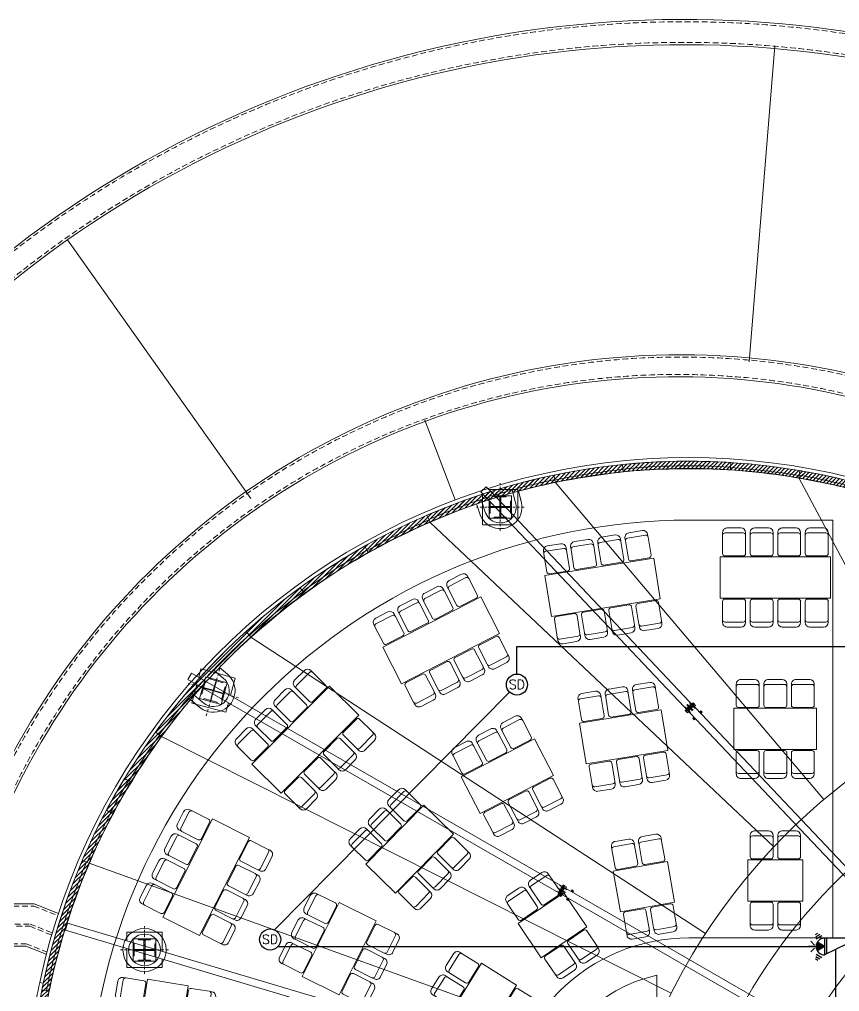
# Model space of a CAD drawing. Header units: inches. Extents: x 561507 to 585362, y 122100 to 138759.
# Drawn here: x 573914 to 575701, y 131059 to 133177 of the extents above; entities that cross this region are included whole.
import ezdxf
from ezdxf.enums import TextEntityAlignment as Align

# ---------------------------------------------------------------- set-up
doc = ezdxf.new("R2010")
doc.units = ezdxf.units.IN
doc.header["$MEASUREMENT"] = 0
for name, pattern in [('DASHDOT2', [0.5, 0.25, -0.125, 0, -0.125]), ('HIDDEN', [0.375, 0.25, -0.125]), ('XKITLINE00', [0])]:
    doc.linetypes.add(name, pattern=pattern)
doc.layers.add('BLOCK', color=250, linetype='Continuous', lineweight=5)
doc.layers.add('BLOCK-FUR', color=252, linetype='Continuous', lineweight=0)
doc.layers.add('FIRE', color=3, linetype='Continuous')
doc.layers.add('FIRE WIRE', color=4, linetype='Continuous')
doc.styles.add('ROMANS', font='romans.shx')
pattern_1 = [(45, (0, 0), (-13.25825214724776, 13.25825214724777), []), (45, (8.838834750000386, 0), (-13.25825214724776, 13.25825214724777), [])]

# ---------------------------------------------------------------- blocks, each defined once
blk = doc.blocks.new('2-03')
at = {"layer": 'BLOCK-FUR'}
for p, q in [((-0.2450000000000045, -0.4700000000000202), (-0.2450000000000045, -0.4100000000000179)), ((0.2049999999999557, -0.4200000000000088), (-0.1950000000000216, -0.4200000000000088)), ((-0.1450000000000102, -0.3100000000000236), (0.1550000000000011, -0.3100000000000378)), ((0.2549999999999954, -0.4700000000000202), (0.2549999999999954, -0.4100000000000322)), ((-0.245000000000033, -0.4700000000000061), (-0.245000000000033, -0.8700000000000117)), ((0.254999999999967, -0.8700000000000117), (0.254999999999967, -0.4700000000000061)), ((-0.1950000000000216, -0.9200000000000088), (0.2049999999999557, -0.9200000000000088))]:
    blk.add_line(p, q, dxfattribs=at)
for centre, radius, start, end in [((-0.1450000000000102, -0.4100000000000179), 0.1, 89.99999999999761, 180), ((-0.1950000000000287, -0.4700000000000131), 0.0500000000000043, 89.99999999999186, 179.9999999999918), ((0.1550000000000011, -0.4100000000000322), 0.1, 0, 90), ((0.2049999999999628, -0.4700000000000131), 0.0500000000000043, 8.1422e-12, 90.00000000000813), ((-0.1950000000000287, -0.8700000000000045), 0.0500000000000043, 180.0000000000081, 270.0000000000081), ((0.2049999999999628, -0.8700000000000045), 0.0500000000000043, 269.9999999999919, 359.9999999999919)]:
    blk.add_arc(centre, radius, start, end, dxfattribs=at)
blk = doc.blocks.new('miz 8')
at = {"layer": 'BLOCK-FUR'}
for p, q in [((90, 0), (0, 0)), ((0, 0), (0, -240.0000000001309)), ((90, -240.0000000001309), (90, 0)), ((0, -240.0000000001309), (90, -240.0000000001309))]:
    blk.add_line(p, q, dxfattribs=at)
at = {"layer": 'BLOCK-FUR', "xscale": 100, "yscale": 100, "zscale": 100, "rotation": 90}
for p in [(-94, -30.25459977974242), (-94, -90.2545997797424), (-94, -150.2545997797424), (-94, -210.2545997798006)]:
    blk.add_blockref('2-03', p, dxfattribs=at)
at = {"layer": 'BLOCK-FUR', "extrusion": (0, 0, -1), "xscale": 100, "yscale": 100, "zscale": -100, "rotation": 90}
for p in [(-184.0000000001164, -30.25459977974242), (-184.0000000001164, -90.2545997797424), (-184.0000000001164, -150.2545997797424), (-184.0000000001164, -210.2545997798006)]:
    blk.add_blockref('2-03', p, dxfattribs=at)
blk = doc.blocks.new('6')
at = {"layer": 'BLOCK-FUR'}
for p, q in [((350819.7364949817, 39130.9074479111), (350819.7364949817, 39040.90744791117)), ((350999.736494982, 39130.9074479111), (350819.7364949817, 39130.9074479111)), ((350999.736494982, 39040.90744791116), (350999.736494982, 39130.9074479111)), ((350819.7364949817, 39040.90744791117), (350999.736494982, 39040.90744791116))]:
    blk.add_line(p, q, dxfattribs=at)
at = {"layer": 'BLOCK-FUR', "xscale": 100, "yscale": 100, "zscale": 100}
for p in [(350849.4818952021, 39224.9074479111), (350909.4818952021, 39224.9074479111), (350969.4818952021, 39224.9074479111)]:
    blk.add_blockref('2-03', p, dxfattribs=at)
at = {"layer": 'BLOCK-FUR', "extrusion": (0, 0, -1), "xscale": 100, "yscale": 100, "zscale": -100, "rotation": 180}
for p in [(-350849.4818952021, 38946.90744791103), (-350909.4818952021, 38946.90744791103), (-350969.4818952021, 38946.90744791103)]:
    blk.add_blockref('2-03', p, dxfattribs=at)
blk = doc.blocks.new('4nafareh')
at = {"layer": 'BLOCK-FUR'}
for p, q in [((0, 44.9999999999709), (0, -44.99999999996362)), ((120.0000000000582, 44.9999999999709), (0, 44.9999999999709)), ((120.0000000000582, -44.9999999999709), (120.0000000000582, 44.9999999999709)), ((0, -44.99999999996362), (120.0000000000582, -44.9999999999709))]:
    blk.add_line(p, q, dxfattribs=at)
at = {"layer": 'BLOCK-FUR', "xscale": 100, "yscale": 100, "zscale": 100}
for p in [(29.74540022033034, 138.9999999999709), (89.74540022033035, 138.9999999999709)]:
    blk.add_blockref('2-03', p, dxfattribs=at)
at = {"layer": 'BLOCK-FUR', "extrusion": (0, 0, -1), "xscale": 100, "yscale": 100, "zscale": -100, "rotation": 180}
for p in [(-29.74540022033034, -139.0000000000873), (-89.74540022033035, -139.0000000000873)]:
    blk.add_blockref('2-03', p, dxfattribs=at)
blk = doc.blocks.new('S&H')
at = {"layer": 'FIRE'}
blk.add_circle((0, 0), 22.98874578434378, dxfattribs=at)
at = {"layer": 'FIRE', "color": 2, "style": 'ROMANS'}
blk.add_text('SD', height=20, dxfattribs=at).set_placement((-0.1443883619122062, 0.1993911518511595), align=Align.MIDDLE)
blk = doc.blocks.new('2')
at = {"layer": 'FIRE'}
blk.add_hatch(color=1, dxfattribs=at).paths.add_polyline_path([(-0.985287181328091, -2.301739432953046, 0.2852162982834101), (-0.7938713247050362, -2.301739432953046), (-0.8895792530165635, -2.147606853480283)])
at = {"layer": 'FIRE', "color": 3}
for p, q in [((-1.071009293518728, -1.578474753100636, 3.775409869323499e-09), (-0.9402679149789037, -1.578474753100636, 3.775409869323499e-09)), ((-1.071009293518728, -1.578474753100636, 3.775409869323499e-09), (-1.071009293518728, -2.147606853480283, 3.775409869323499e-09)), ((-0.9402679149789037, -1.664473546895351, 3.775409869323499e-09), (-1.071009293518728, -1.664473546895351, 3.775409869323499e-09)), ((-0.9402679149789037, -1.578474753100636, 3.775409869323499e-09), (-0.9402679149789037, -1.664473546895351, 3.775409869323499e-09)), ((-0.9402679149789037, -1.664473546895351, 3.775409869323499e-09), (-0.7081492125143996, -2.147606853480283, 3.775409869323499e-09)), ((-1.071009293518728, -2.102001269458015, 3.775409869323499e-09), (-0.7300601609895239, -2.102001269458015, 3.775409869323499e-09)), ((-1.151801403364516, -2.342188747196815, 3.775409869323499e-09), (-1.18468185632446, -2.289699400095742, 3.775409869323499e-09)), ((-1.103367224535759, -2.333599506841892, 3.775409869323499e-09), (-1.158481755544926, -2.24561635916416, 3.775409869323499e-09)), ((-1.055532722559292, -2.324052960743757, 3.775409869323499e-09), (-1.129018763902423, -2.206742097173446, 3.775409869323499e-09)), ((-1.071009293518728, -2.147606853480283, 3.775409869323499e-09), (-0.7081492125143996, -2.147606853480283, 3.775409869323499e-09)), ((-1.071009293518728, -2.147606853480283, 3.775409869323499e-09), (-0.7081492125143996, -2.147606853480283, 3.775409869323499e-09)), ((-0.8895792530165636, -2.147606853480283, 3.775409869323499e-09), (-0.9852871813272941, -2.301739432951763, 3.775409869323499e-09)), ((-0.8895792530165636, -2.147606853480283, 3.775409869323499e-09), (-0.7938713247058331, -2.301739432951763, 3.775409869323499e-09)), ((-0.7236257834738353, -2.324052960743757, 3.775409869323499e-09), (-0.6501397421307047, -2.206742097173446, 3.775409869323499e-09)), ((-0.6757912814973679, -2.333599506841892, 3.775409869323499e-09), (-0.6206767504882009, -2.24561635916416, 3.775409869323499e-09)), ((-0.6273571026686113, -2.342188747196815, 3.775409869323499e-09), (-0.5944766497086675, -2.289699400095742, 3.775409869323499e-09))]:
    blk.add_line(p, q, dxfattribs=at)
at = {"layer": 'FIRE', "color": 1}
for p, q in [((-0.9232464019478357, -2.36270404291372, 3.775409869323499e-09), (-1.006681970957288, -2.446139611923172, 3.775409869323499e-09)), ((-0.8895792530165636, -2.36532290208288, 3.775409869323499e-09), (-0.8895792530165636, -2.494645145882714, 3.775409869323499e-09)), ((-0.8559121040852915, -2.36270404291372, 3.775409869323499e-09), (-0.7724765350758389, -2.446139611923172, 3.775409869323499e-09))]:
    blk.add_line(p, q, dxfattribs=at)
at = {"layer": 'FIRE', "color": 3}
blk.add_arc((-0.8895792530165636, -2.147606853480283, 3.775409869323499e-09), 0.1814300405021505, 180, 0, dxfattribs=at)

msp = doc.modelspace()

# ---------------------------------------------------------------- hatches: boundary and pattern name
at = {"layer": 'BLOCK'}
h = msp.add_hatch(dxfattribs=at)
h.set_pattern_fill('ANSI31', color=256, scale=50, style=0)
h.set_pattern_definition([(45, (0, 0), (-4.419417382415921, 4.419417382415921), [])])
edge = h.paths.add_edge_path()
edge.add_line((573988.9280372335, 126914.9598121701), (574448.6062529405, 126914.9597278422))
edge.add_arc((575362.4472121488, 128010.8701747971), 1426.928521850975, 230.1764683922947, 360.6862176326954)
edge.add_line((576789.273393976, 128027.9597424987), (576789.2733950678, 131096.9597286905))
edge.add_line((576789.2733950678, 131096.9597286905), (576894.4280818182, 131096.959728653))
edge.add_line((576894.4280818182, 131096.959728653), (576894.4280818182, 131884.9597286724))
edge.add_line((576894.4280818182, 131884.9597286724), (576288.4122361593, 131884.9597286724))
edge.add_arc((575372.107364682, 130777.3004021396), 1437.540886774388, 50.40094019431523, 179.7225502367386)
edge.add_line((573934.5833322889, 130784.2615399992), (573934.5803033424, 129808.4303607551))
edge.add_line((573934.5803033424, 129808.4303607551), (573988.9280372314, 129808.430360755))
edge.add_line((573988.9280372314, 129808.430360755), (573988.9279548808, 126914.9598121701))
edge.add_line((573988.9279548808, 126914.9598121701), (573988.9280372335, 126914.9598121701))
edge = h.paths.add_edge_path(flags=16)
edge.add_line((576884.4280818182, 131874.9597286724), (576884.4280818186, 131106.9597286613))
edge.add_line((576884.4280818186, 131106.9597286613), (576773.2680563543, 131106.9597286952))
edge.add_line((576773.2680563543, 131106.9597286952), (576773.2680552588, 128027.8636250285))
edge.add_arc((575362.4472121488, 128010.8701747971), 1410.923183133765, -130.05838681739817, 0.6900988877083023, ccw=False)
edge.add_line((574454.4223316516, 126930.9650654924), (574004.9332940534, 126930.9651479511))
edge.add_line((574004.9332940534, 126930.9651479511), (574004.9333764041, 129824.4356994722))
edge.add_line((574004.9333764041, 129824.4356994722), (573950.5856917396, 129824.4356994722))
edge.add_line((573950.5856917396, 129824.4356994722), (573950.5886708854, 130784.2226544676))
edge.add_arc((575372.4048124743, 130777.117571669), 1421.833894195862, 50.545646625906784, 179.7136845918529, ccw=False)
edge.add_line((576275.9280390658, 131874.9597286723), (576884.4280818182, 131874.9597286724))
h = msp.add_hatch(dxfattribs=at)
h.set_pattern_fill('ANSI32', color=256, scale=50)
h.set_pattern_definition(pattern_1)
edge = h.paths.add_edge_path()
edge.add_line((575080.3599350712, 132174.697028041), (575078.6408794287, 132184.569290816))
edge.add_arc((575359.0341123107, 130826.1857191125), 1387.020653386178, 101.6630089975587, 113.6646751697182)
edge.add_line((574802.3073758195, 132096.5721303259), (574806.3849247978, 132087.4409321512))
edge.add_arc((575302.337125539, 130975.2203183236), 1217.786220665583, 107.43655523924849, 114.0326521607679, ccw=False)
edge.add_line((574937.4280379515, 132137.0484626888), (574937.4280379515, 132139.4597286724))
edge.add_line((574937.4280379515, 132139.4597286724), (574945.0445126938, 132139.4597286724))
edge.add_arc((575374.6463638351, 130767.1698140699), 1437.962920323018, 101.80930900947908, 107.38297611196069, ccw=False)
h = msp.add_hatch(dxfattribs=at)
h.set_pattern_fill('ANSI32', color=256, scale=50)
h.set_pattern_definition(pattern_1)
edge = h.paths.add_edge_path()
edge.add_line((575614.7362497747, 132194.2114189035), (575612.9777392152, 132184.3669884298))
edge.add_arc((575366.301003631, 130755.7389122371), 1449.768116618884, 69.61776016078119, 80.20351203134658, ccw=False)
edge.add_line((575871.2284153393, 132114.7370361762), (575874.8343739181, 132124.064986828))
edge.add_arc((575372.1053227176, 130777.2665493806), 1437.568269694202, 69.53054698137103, 80.28318136575764)

# ---------------------------------------------------------------- linework, layer by layer
for p, q in [((575559.8857907957, 133119.6759726057), (575504.2388055078, 132431.4231546098)), ((574018.823403879, 132696.8143244918), (574418.355161605, 132133.2296408101)), ((574797.4430417571, 132303.936907161), (574863.2594768706, 132130.3162770154)), ((575229.0956695204, 132197.6530783863), (575228.1657765198, 132207.6100098165)), ((575463.6142476299, 132201.8988792998), (575463.1595579905, 132195.9157187722)), ((575464.3720631155, 132211.8708058781), (575463.6142476299, 132201.8988792998)), ((575078.5362286447, 132184.5396613), (575080.464585855, 132174.726657557)), ((575229.6536054838, 132191.6789177852), (575229.0956695204, 132197.6530783863)), ((575611.922632378, 132178.4603273387), (575612.9777390942, 132184.3669877524)), ((575612.9777390942, 132184.3669877524), (575614.7362497747, 132194.2114189035)), ((575080.464585855, 132174.726657557), (575081.6216010671, 132168.8388508034)), ((574919.3491536316, 132148.3256342148), (574930.9719890191, 132159.3215287921)), ((574928.9195128115, 132138.2096124064), (574919.3491536316, 132148.3256342148)), ((574923.4280379515, 132152.1845017354), (574923.4280379515, 132153.4597286723)), ((574923.4280379515, 132153.4597286723), (574924.7759730981, 132153.4597286723)), ((574923.4280379515, 132076.4597286723), (574923.4280379515, 132144.0141886401)), ((574928.9195144438, 132138.2096139508), (574940.5423498481, 132149.2055085104)), ((574940.5423482157, 132149.205506966), (574930.9719890191, 132159.3215287921)), ((574936.5176010837, 132153.4597286723), (575000.4280379515, 132153.4597286723)), ((575374.8735052004, 131690.1105713094), (574940.5423498481, 132149.2055085104)), ((574994.5036386597, 132126.7633285014), (574987.7828989686, 132152.1292571211)), ((575000.4280379515, 132085.9053838701), (575000.4280379515, 132153.4597286723)), ((575006.4556872029, 132130.4593111221), (575001.3732337524, 132149.6418947895)), ((574909.9443516821, 132121.6115992286), (574916.5998485822, 132101.9859710081)), ((574928.5418488896, 132105.6932417107), (574919.8561045347, 132131.3056328044)), ((575363.2506913544, 131679.1146539624), (574928.9195144438, 132138.2096139508)), ((574806.1103496857, 132087.8390091965), (574802.2119427916, 132097.048113832)), ((574808.4493945047, 132082.3135448032), (574806.1103496857, 132087.8390091965)), ((574923.4280379515, 132076.4597286723), (574987.3385808846, 132076.4597286723)), ((574666.48086499, 132029.7427622474), (574671.2878847508, 132020.9735629985)), ((574671.2878847508, 132020.9735629986), (574674.1723598446, 132015.7115632387)), ((574525.608045975, 131939.1809261794), (574531.4962267721, 131931.0987223794)), ((574531.4962267721, 131931.0987223794), (574535.0294482047, 131926.2489705337)), ((574408.0808891436, 131843.6903684335), (574418.6724409051, 131831.6964531212)), ((574304.8810885961, 131744.1114600518), (574309.7044261432, 131762.1124034867)), ((574309.7044261432, 131762.1124034867), (574384.0807155, 131742.183339748)), ((574359.201124569, 131741.5004393602), (574337.0574267725, 131760.4393442292)), ((574280.9180872464, 131739.4430135994), (574288.8996663592, 131753.3100390507)), ((574280.9180872464, 131739.4430135994), (575084.0157748545, 131277.1962454336)), ((574288.8996663592, 131753.3100390507), (575091.9973267585, 131291.0632865457)), ((574317.4289948143, 131735.8433906044), (574319.5699867733, 131735.2294710392)), ((574328.9366859557, 131740.4215171781), (574329.550605521, 131742.5625091371)), ((574342.5533948151, 131736.5169887433), (574328.9366859557, 131740.4215171781)), ((574342.5533948151, 131736.5169887433), (574336.5615398585, 131715.6209072233)), ((574343.5810709554, 131736.222307352), (574337.5892159989, 131715.3262258319)), ((574357.1977798148, 131732.3177789172), (574343.5810709554, 131736.222307352)), ((574373.9457747363, 131704.3592203245), (574384.0807155, 131742.183339748)), ((574289.7753624044, 131687.7361141299), (574300.5954233138, 131728.1171371224)), ((574315.3707769472, 131720.5850860394), (574311.4662485124, 131706.9683771801)), ((574315.3707769472, 131720.5850860394), (574336.2668584671, 131714.5932310829)), ((574319.5699867733, 131735.2294710392), (574315.6654583385, 131721.6127621798)), ((574315.6654583385, 131721.6127621798), (574336.5615398585, 131715.6209072233)), ((574337.5892159989, 131715.3262258319), (574358.4852975189, 131709.3343708754)), ((574357.81169938, 131734.4587708762), (574357.1977798148, 131732.3177789172)), ((574362.3898259538, 131722.9510797347), (574358.4852975189, 131709.3343708754)), ((574362.3898259538, 131722.9510797347), (574364.5308179128, 131722.3371601695)), ((574287.0274132695, 131695.6698387828), (574304.5927214314, 131680.6467065431)), ((574312.9638898876, 131689.9353429384), (574290.5855270008, 131709.0749505022)), ((574311.4662485124, 131706.9683771801), (574309.3252565534, 131707.5822967453)), ((574316.0443750861, 131695.4606860386), (574316.6582946513, 131697.6016779976)), ((574316.6582946513, 131697.6016779976), (574330.2750035106, 131693.6971495629)), ((574336.2668584671, 131714.5932310829), (574330.2750035106, 131693.6971495629)), ((574337.2945346076, 131714.2985496916), (574331.302679651, 131693.4024681715)), ((574337.2945346076, 131714.2985496916), (574358.1906161277, 131708.306694735)), ((574358.1906161277, 131708.306694735), (574354.2860876928, 131694.6899858757)), ((574356.4270796519, 131694.0760663104), (574354.2860876928, 131694.6899858757)), ((574289.7753624044, 131687.7361141299), (574364.1516517614, 131667.8070503912)), ((574331.302679651, 131693.4024681715), (574344.9193885104, 131689.4979397367)), ((574344.9193885104, 131689.4979397367), (574344.3054689452, 131687.3569477777)), ((574364.1516517614, 131667.8070503912), (574369.660110564, 131688.3649015371)), ((575363.2507151994, 131679.1146765212), (575364.1224278247, 131679.939368645)), ((575367.3808296532, 131674.7490792825), (575363.2507151994, 131679.1146765212)), ((575368.2525422785, 131675.5737714062), (575364.1224278247, 131679.939368645)), ((575364.4750977933, 131672.0001270227), (575381.9093497397, 131688.4939700882)), ((575365.8375091574, 131670.5600367486), (575383.2717611038, 131687.0538798141)), ((575365.8375090886, 131670.5600366234), (575383.2717610351, 131687.0538796889)), ((575367.1999204528, 131669.1199463494), (575384.6341723992, 131685.6137894148)), ((575367.3808296532, 131674.7490792825), (575368.2525422785, 131675.5737714062)), ((575368.6262537885, 131684.2002992928), (575369.4979664137, 131685.0249914166)), ((575372.7563682423, 131679.8347020541), (575368.6262537885, 131684.2002992928)), ((575373.6280808676, 131680.6593941778), (575369.4979664137, 131685.0249914166)), ((575370.1056509779, 131671.8688998215), (575370.9773636479, 131672.6935918979)), ((575376.3619881164, 131667.001958753), (575370.9773636479, 131672.6935918979)), ((575371.6143629304, 131672.0202735912), (575376.1182103747, 131676.2811815339)), ((575372.7563682423, 131679.8347020541), (575373.6280808676, 131680.6593941778)), ((575374.0018187227, 131689.2859039228), (575374.873531348, 131690.1105960466)), ((575378.1319331764, 131684.9203066841), (575374.0018187227, 131689.2859039228)), ((575379.0036458017, 131685.7449988078), (575374.873531348, 131690.1105960466)), ((575375.481189567, 131676.9545225931), (575376.3529022371, 131677.7792146695)), ((575380.8659957806, 131671.2626973407), (575375.481189567, 131676.9545225931)), ((575381.7377085313, 131672.0873893318), (575376.3529022371, 131677.7792146695)), ((575376.9899230293, 131677.1058736265), (575381.4937753191, 131681.3667861531)), ((575378.1319331764, 131684.9203066841), (575379.0036458017, 131685.7449988078)), ((575380.8567545011, 131682.0401272231), (575381.7284671712, 131682.8648192995)), ((575386.2415608009, 131676.3483018796), (575380.8567545011, 131682.0401272231)), ((575387.1132735517, 131677.1729938707), (575381.7284671712, 131682.8648192995)), ((575383.2717611038, 131687.0538798141), (575381.9093497397, 131688.4939700882)), ((575383.2717610351, 131687.0538796889), (575387.3611033992, 131682.7313804148)), ((575384.4553987373, 131679.9824103509), (575387.3611033992, 131682.7313804148)), ((575900.6204917891, 131134.387647709), (575387.1132478071, 131677.1729695147)), ((575365.8375091574, 131670.5600367486), (575364.4750977933, 131672.0001270227)), ((575365.8375090886, 131670.5600366234), (575369.9268514528, 131666.2375373493)), ((575369.9268514528, 131666.2375373493), (575372.8325380345, 131668.9864903085)), ((575375.4902753656, 131666.1772667619), (575370.1056509779, 131671.8688998215)), ((575888.9976779431, 131123.391730362), (575375.4902519236, 131666.1772445843)), ((575381.1886549531, 131654.3335850188), (575384.0943636057, 131657.0825584793)), ((575381.1886549531, 131654.3335850188), (575382.6051719188, 131652.8363036147)), ((575381.2306879531, 131654.2891550188), (575384.1363983954, 131657.0381301724)), ((575382.6051718867, 131652.8363036489), (575385.5108823277, 131655.5852788013)), ((575382.6051719188, 131652.8363036147), (575385.5108823598, 131655.5852787672)), ((575383.9796558524, 131651.3834522449), (575382.6051718867, 131652.8363036489)), ((575383.9796558524, 131651.3834522449), (575386.8853662922, 131654.1324273961)), ((575395.7171995081, 131668.0784535433), (575398.6229080346, 131670.8274268845)), ((575395.759233783, 131668.0340247495), (575398.6649410346, 131670.7829968845)), ((575397.1337177154, 131666.5811733784), (575400.0394249682, 131669.3301455146)), ((575397.1337177475, 131666.5811733443), (575400.0394250003, 131669.3301454804)), ((575398.5082016798, 131665.1283219732), (575401.4139089339, 131667.8772941105)), ((575398.6229080346, 131670.8274268845), (575400.0394250003, 131669.3301454804)), ((575401.4139089339, 131667.8772941105), (575400.0394249682, 131669.3301455146)), ((574218.7948385621, 131618.5908710711), (574210.7585787093, 131624.5426533316)), ((574223.6165958806, 131615.0198006729), (574218.7948385621, 131618.5908710711)), ((574143.4942782818, 131523.6699372595), (574151.9803857981, 131518.3784740204)), ((574151.9803857981, 131518.3784740204), (574157.0720542065, 131515.2035936462)), ((574112.8301759392, 131449.7082959392), (574104.0430946553, 131454.4824332448)), ((574118.1024262474, 131446.8438127202), (574112.8301759392, 131449.7082959392)), ((574051.4879885957, 131345.2224050463), (574060.6285356779, 131341.164819245)), ((574060.628779341, 131341.1647110804), (574066.113111803, 131338.7301577298)), ((575087.2287182633, 131270.7316740718), (575099.201087924, 131291.532211678)), ((575091.3987105278, 131290.0232633375), (575091.9973289066, 131291.0632902778)), ((575091.9973289066, 131291.0632902778), (575097.2056968777, 131288.065459382)), ((575099.201087924, 131291.532211678), (575100.9192321319, 131290.5432825413)), ((575084.0157754214, 131277.1962464185), (575084.6143938001, 131278.2362733589)), ((575084.0157754214, 131277.1962464185), (575089.2241433925, 131274.1984155227)), ((575084.6143938001, 131278.2362733589), (575089.8227617713, 131275.238442463)), ((575087.2287182633, 131270.7316740718), (575088.9468624714, 131269.742744935)), ((575087.7072277517, 131283.6097597919), (575088.3058461306, 131284.6497867322)), ((575087.7072277517, 131283.6097597919), (575092.9155957229, 131280.6119288961)), ((575088.3058461306, 131284.6497867322), (575093.5142141017, 131281.6519558364)), ((575088.9468625669, 131269.742745001), (575100.9192322274, 131290.5432826073)), ((575089.2241433925, 131274.1984155227), (575089.8227617713, 131275.238442463)), ((575090.6650067748, 131268.7538158643), (575102.6373764355, 131289.5543534706)), ((575091.3987105278, 131290.0232633375), (575096.6070784989, 131287.0254324416)), ((575092.6604304196, 131272.2205582902), (575093.2590488218, 131273.2605852171)), ((575092.6604304196, 131272.2205582902), (575099.4510953238, 131268.3119894374)), ((575092.9155957229, 131280.6119288961), (575093.5142141017, 131281.6519558364)), ((575093.2590488218, 131273.2605852171), (575100.0497137674, 131269.3520163404)), ((575094.0625680552, 131272.7980958595), (575097.1554290884, 131278.171566705)), ((575094.1045637749, 131266.7740768643), (575096.0999346093, 131270.2407912453)), ((575096.35188275, 131278.6340716636), (575096.9505011521, 131279.6740985905)), ((575096.35188275, 131278.6340716636), (575103.1427769606, 131274.7253708267)), ((575096.6070784989, 131287.0254324416), (575097.2056968777, 131288.065459382)), ((575096.9505011521, 131279.6740985905), (575103.7413954041, 131275.7653977297)), ((575097.7540475219, 131279.2115936139), (575100.8469118823, 131284.5850702403)), ((575100.043365526, 131285.0475752091), (575100.6419839282, 131286.087602136)), ((575100.043365526, 131285.0475752091), (575106.8342598453, 131281.1388743096)), ((575100.6419839282, 131286.087602136), (575107.4328782888, 131282.1789012127)), ((575100.9192322274, 131290.5432826073), (575106.0769334355, 131287.5746144706)), ((575104.0815413506, 131284.1078631693), (575106.0769334355, 131287.5746144706)), ((575107.4328515492, 131282.1788547558), (575755.0191287239, 130909.4413056986)), ((575116.1644905603, 131277.1531042847), (575118.1598848457, 131280.6198604855)), ((575116.2175015655, 131277.1225878188), (575118.2128978457, 131280.5893474855)), ((575117.9508761053, 131276.1248925304), (575119.9462723345, 131279.5916521086)), ((575117.950876146, 131276.124892507), (575119.9462725106, 131279.5916523203)), ((575118.1598848457, 131280.6198604855), (575119.9462725106, 131279.5916523203)), ((575119.6842506857, 131275.1271972186), (575121.6796469993, 131278.5939569433)), ((575119.9462723345, 131279.5916521086), (575121.6796469993, 131278.5939569433)), ((573809.2911814072, 131250.4606480103), (573946.4884894775, 131250.4606361765)), ((573946.4884894775, 131250.4606361765), (573999.0725557503, 131229.4273189869)), ((575088.9468625669, 131269.742745001), (575094.1045637749, 131266.7740768643)), ((575099.4510701654, 131268.3119457276), (575747.0375768199, 130895.5742645865)), ((575106.1875179777, 131259.8193212719), (575108.182910744, 131263.2860748337)), ((575106.1875179777, 131259.8193212719), (575107.9739056425, 131258.7911131067)), ((575106.2405309777, 131259.7888082719), (575108.2359236535, 131263.2555616764)), ((575107.9739054665, 131258.7911128949), (575109.9692981933, 131262.257866388)), ((575107.9739056425, 131258.7911131067), (575109.969298234, 131262.2578663646)), ((575107.9739054665, 131258.7911128949), (575109.7072801314, 131257.7934177297)), ((575109.7072801314, 131257.7934177297), (575111.7026727737, 131261.2601710762)), ((574014.45464619, 131193.1871695271), (574019.0222702312, 131208.5213408649)), ((574019.0222702312, 131208.5213408649), (574912.0598549116, 130942.5102254692)), ((574014.45464619, 131193.1871695271), (574907.492261234, 130927.1760450869)), ((574148.4280379515, 131169.9749541475), (574148.4280379515, 131188.4597286724)), ((574148.4280379515, 131188.4597286724), (574225.4280379515, 131188.4597286724)), ((574225.4280379515, 131147.0387908361), (574225.4280379515, 131188.4597286724)), ((573784.9300786791, 131158.4607490368), (573928.1934072375, 131158.4607368734)), ((573928.1934072375, 131158.4607368734), (573972.2300788458, 131140.8463272706)), ((574148.4280379515, 131111.4597286724), (574148.4280379515, 131153.2802146144)), ((574225.4280379515, 131111.4597286724), (574225.4280379515, 131130.3440517522)), ((574148.4280379515, 131111.4597286724), (574225.4280379515, 131111.4597286724)), ((573958.4523235967, 131079.3487246532), (573966.2764437406, 131077.6746202993)), ((573972.9314574365, 131060.5763318158), (573963.1447012835, 131062.6317125499)), ((573972.931463716, 131060.5763628284), (573963.1447076036, 131062.6317437534)), ((573978.8035190847, 131059.343133916), (573972.9314345041, 131060.5763689634)), ((573978.8035128292, 131059.3431030179), (573972.9314574365, 131060.5763318158))]:
    msp.add_line(p, q, dxfattribs=at)
at = {"layer": 'BLOCK', "linetype": 'DASHDOT2', "ltscale": 20}
for p, q in [((574961.9280379516, 132062.8320690978), (574961.9280379516, 132167.087388247)), ((575014.0556975261, 132114.9597286724), (574909.8003783767, 132114.9597286724)), ((574321.2534951423, 131660.2961039717), (574352.6025793238, 131769.6233529431)), ((574391.5916617188, 131699.2851863666), (574282.2644127473, 131730.6342705482)), ((574186.9280372333, 131097.8320690978), (574186.9280372333, 131202.087388247)), ((574239.0556968078, 131149.9597286724), (574134.8003776585, 131149.9597286724))]:
    msp.add_line(p, q, dxfattribs=at)
at = {"layer": 'BLOCK', "ltscale": 20}
for p, q in [((575081.6215097792, 132168.8392881215), (575666.790097594, 131477.6898254239)), ((575611.9431208257, 132178.456763369), (575901.51368842, 131637.343218072)), ((574808.4495430908, 132082.3131974116), (575557.8797901418, 131374.5606464803)), ((574418.6724412293, 131831.6964527626), (575408.9811975511, 131185.7187060161)), ((574223.6166208476, 131615.0197874394), (575334.1459326704, 131055.7205351686)), ((574066.1131607518, 131338.7301366861), (575269.7063355858, 130905.7887587486))]:
    msp.add_line(p, q, dxfattribs=at)
at = {"layer": 'BLOCK', "linetype": 'ByBlock'}
for p, q in [((574948.8961230578, 132139.4597286724), (574948.8961230578, 132137.3746222894)), ((574974.9599528452, 132139.4597286724), (574974.9599528452, 132137.3746222894)), ((574937.4280379515, 132127.9916435661), (574939.5131443345, 132127.9916435661)), ((574939.5131443345, 132127.9916435661), (574939.5131443345, 132116.2629201618)), ((574960.4163358238, 132137.3746222894), (574948.8961230578, 132137.3746222894)), ((574960.6248464623, 132137.1661116512), (574960.6248464623, 132092.4927073957)), ((574963.2312294409, 132137.1661116512), (574963.2312294409, 132092.4927073957)), ((574974.9599528452, 132137.3746222894), (574963.4397400792, 132137.3746222894)), ((574984.3429315686, 132127.9916435661), (574984.3429315686, 132116.2629201618)), ((574986.4280379515, 132127.9916435661), (574984.3429315686, 132127.9916435661)), ((574937.4280379515, 132101.9278137787), (574939.5131443345, 132101.9278137787)), ((574960.6248464623, 132116.2629201618), (574939.5131443345, 132116.2629201618)), ((574939.5131443345, 132113.656537183), (574939.5131443345, 132101.9278137787)), ((574960.6248464623, 132113.656537183), (574939.5131443345, 132113.656537183)), ((574984.3429315686, 132116.2629201618), (574963.2312294409, 132116.2629201618)), ((574984.3429315686, 132113.656537183), (574963.2312294409, 132113.656537183)), ((574984.3429315686, 132113.656537183), (574984.3429315686, 132101.9278137787)), ((574986.4280379515, 132101.9278137787), (574984.3429315686, 132101.9278137787)), ((574960.4163358238, 132092.5448350553), (574948.8961230578, 132092.5448350553)), ((574948.8961230578, 132090.4597286723), (574948.8961230578, 132092.5448350553)), ((574974.9599528452, 132092.5448350553), (574963.4397400792, 132092.5448350553)), ((574974.9599528452, 132090.4597286723), (574974.9599528452, 132092.5448350553)), ((574173.8961223395, 131174.4597286724), (574173.8961223395, 131172.3746222894)), ((574185.4163351055, 131172.3746222894), (574173.8961223395, 131172.3746222894)), ((574185.624845744, 131172.1661116512), (574185.624845744, 131127.4927073957)), ((574188.2312287226, 131172.1661116512), (574188.2312287226, 131127.4927073957)), ((574199.959952127, 131172.3746222894), (574188.4397393609, 131172.3746222894)), ((574199.959952127, 131174.4597286724), (574199.959952127, 131172.3746222894)), ((574162.4280372332, 131162.9916435661), (574164.5131436163, 131162.9916435661)), ((574164.5131436163, 131162.9916435661), (574164.5131436163, 131151.2629201618)), ((574185.624845744, 131151.2629201618), (574164.5131436163, 131151.2629201618)), ((574164.5131436163, 131148.656537183), (574164.5131436163, 131136.9278137787)), ((574185.624845744, 131148.656537183), (574164.5131436163, 131148.656537183)), ((574209.3429308503, 131151.2629201618), (574188.2312287226, 131151.2629201618)), ((574209.3429308503, 131148.656537183), (574188.2312287226, 131148.656537183)), ((574209.3429308503, 131162.9916435661), (574209.3429308503, 131151.2629201618)), ((574211.4280372332, 131162.9916435661), (574209.3429308503, 131162.9916435661)), ((574209.3429308503, 131148.656537183), (574209.3429308503, 131136.9278137787)), ((574162.4280372332, 131136.9278137787), (574164.5131436163, 131136.9278137787)), ((574185.4163351055, 131127.5448350553), (574173.8961223395, 131127.5448350553)), ((574173.8961223395, 131125.4597286723), (574173.8961223395, 131127.5448350553)), ((574199.959952127, 131127.5448350553), (574188.4397393609, 131127.5448350553)), ((574199.959952127, 131125.4597286723), (574199.959952127, 131127.5448350553)), ((574211.4280372332, 131136.9278137787), (574209.3429308503, 131136.9278137787))]:
    msp.add_line(p, q, dxfattribs=at)
at = {"layer": 'BLOCK', "linetype": 'XKITLINE00'}
for p, q in [((575368.6288636187, 131677.0937239079), (575369.1216214739, 131677.8330146255)), ((575369.2099133119, 131676.4795451444), (575368.6288636187, 131677.0937239079)), ((575369.1216214739, 131677.8330146255), (575370.379830311, 131679.0233551323)), ((575369.8390176797, 131677.0747154304), (575369.1216214739, 131677.8330146255)), ((575370.379830311, 131679.0233551323), (575371.1452812931, 131679.4744049214)), ((575371.0972264365, 131678.2650560221), (575370.379830311, 131679.0233551323)), ((575371.7263308255, 131678.8602263279), (575371.1452812931, 131679.4744049214)), ((575372.2528775532, 131673.2630835624), (575372.7456354084, 131674.00237428)), ((575373.1520689883, 131672.3126239197), (575372.2528775532, 131673.2630835624)), ((575372.7456354084, 131674.00237428), (575374.0038442456, 131675.1927147868)), ((575373.6448268434, 131673.0519146373), (575372.7456354084, 131674.00237428)), ((575373.1520689883, 131672.3126239197), (575373.6448268434, 131673.0519146373)), ((575373.1520689883, 131672.3126239197), (575373.9175199703, 131672.7636737089)), ((575373.6448268434, 131673.0519146373), (575374.9030356805, 131674.2422551441)), ((575373.9175199703, 131672.7636737089), (575375.1757288075, 131673.9540142157)), ((575374.0038442456, 131675.1927147868), (575374.7692952276, 131675.6437645759)), ((575374.9030356805, 131674.2422551441), (575374.0038442456, 131675.1927147868)), ((575374.0770677001, 131682.248049498), (575374.5698255552, 131682.9873402156)), ((575374.6581170451, 131681.6338711024), (575374.0770677001, 131682.248049498)), ((575374.5698255552, 131682.9873402156), (575375.8280343923, 131684.1776807224)), ((575375.287221413, 131682.2290413883), (575374.5698255552, 131682.9873402156)), ((575375.6684866627, 131674.6933049333), (575374.7692952276, 131675.6437645759)), ((575374.9030356805, 131674.2422551441), (575375.6684866627, 131674.6933049333)), ((575375.1757288075, 131673.9540142157), (575375.6684866627, 131674.6933049333)), ((575375.8280343923, 131684.1776807224), (575376.5934853744, 131684.6287305115)), ((575376.5454301698, 131683.41938198), (575375.8280343923, 131684.1776807224)), ((575377.1745345587, 131684.0145522858), (575376.5934853744, 131684.6287305115)), ((575377.7010816345, 131678.4174091525), (575378.1938394897, 131679.1566998701)), ((575378.6002730696, 131677.4669495098), (575377.7010816345, 131678.4174091525)), ((575378.1938394897, 131679.1566998701), (575379.4520483268, 131680.3470403769)), ((575379.0930309247, 131678.2062402274), (575378.1938394897, 131679.1566998701)), ((575378.6002730696, 131677.4669495098), (575379.0930309247, 131678.2062402274)), ((575378.6002730696, 131677.4669495098), (575379.3657240516, 131677.917999299)), ((575379.0930309247, 131678.2062402274), (575380.3512397619, 131679.3965807342)), ((575379.3657240516, 131677.917999299), (575380.6239328887, 131679.1083398057)), ((575379.4520483268, 131680.3470403769), (575380.2174993089, 131680.798090166)), ((575380.3512397619, 131679.3965807342), (575379.4520483268, 131680.3470403769)), ((575381.116690744, 131679.8476305233), (575380.2174993089, 131680.798090166)), ((575380.3512397619, 131679.3965807342), (575381.116690744, 131679.8476305233)), ((575380.6239328887, 131679.1083398057), (575381.116690744, 131679.8476305233)), ((575089.7474957259, 131276.8024329123), (575090.0075335919, 131277.6519945258)), ((575089.7474957259, 131276.8024329123), (575090.4801890728, 131276.3807095396)), ((575090.0075335919, 131277.6519945258), (575090.871564739, 131279.1531441442)), ((575090.0075335919, 131277.6519945258), (575090.9122047236, 131277.1312842417)), ((575090.871564739, 131279.1531441442), (575091.47555802, 131279.8047321491)), ((575090.871564739, 131279.1531441442), (575091.7762360794, 131278.63243374)), ((575091.47555802, 131279.8047321491), (575092.2082517843, 131279.3830085362)), ((575093.488860341, 131283.3026014344), (575093.7488982071, 131284.1521630479)), ((575093.488860341, 131283.3026014344), (575094.2215545917, 131282.8808775416)), ((575093.7488982071, 131284.1521630479), (575094.6129293542, 131285.6533126663)), ((575093.7488982071, 131284.1521630479), (575094.6535702426, 131283.6314522437)), ((575094.3177597221, 131274.1718820075), (575094.5777975882, 131275.021443621)), ((575094.3177597221, 131274.1718820075), (575095.4517350091, 131273.5191889203)), ((575094.5777975882, 131275.021443621), (575095.4418287353, 131276.5225932394)), ((575094.5777975882, 131275.021443621), (575095.7117728752, 131274.3687505338)), ((575094.6129293542, 131285.6533126663), (575095.2169226352, 131286.3049006712)), ((575094.6129293542, 131285.6533126663), (575095.5176015983, 131285.132601742)), ((575095.2169226352, 131286.3049006712), (575095.9496173033, 131285.8831765381)), ((575095.4418287353, 131276.5225932394), (575096.0458220163, 131277.1741812443)), ((575095.4418287353, 131276.5225932394), (575096.5758040223, 131275.8699001522)), ((575095.4517350091, 131273.5191889203), (575095.7117728752, 131274.3687505338)), ((575095.4517350091, 131273.5191889203), (575096.0557282901, 131274.1707769253)), ((575095.7117728752, 131274.3687505338), (575096.5758040223, 131275.8699001522)), ((575096.0458220163, 131277.1741812443), (575097.1797973033, 131276.5214881572)), ((575096.0557282901, 131274.1707769253), (575096.9197594372, 131275.6719265436)), ((575096.5758040223, 131275.8699001522), (575097.1797973033, 131276.5214881572)), ((575096.9197594372, 131275.6719265436), (575097.1797973033, 131276.5214881572)), ((575098.0591243374, 131280.6720505296), (575098.3191622035, 131281.5216121431)), ((575098.0591243374, 131280.6720505296), (575099.1930996242, 131280.0193574424)), ((575098.3191622035, 131281.5216121431), (575099.1831933506, 131283.0227617615)), ((575098.3191622035, 131281.5216121431), (575099.4531374903, 131280.8689190559)), ((575099.1831933506, 131283.0227617615), (575099.7871866316, 131283.6743497665)), ((575099.1831933506, 131283.0227617615), (575100.3171686374, 131282.3700686744)), ((575099.1930996242, 131280.0193574424), (575099.4531374903, 131280.8689190559)), ((575099.1930996242, 131280.0193574424), (575099.7970929053, 131280.6709454473)), ((575099.4531374903, 131280.8689190559), (575100.3171686374, 131282.3700686744)), ((575099.7871866316, 131283.6743497665), (575100.9211619184, 131283.0216566793)), ((575099.7970929053, 131280.6709454473), (575100.6611240524, 131282.1720950658)), ((575100.3171686374, 131282.3700686744), (575100.9211619184, 131283.0216566793)), ((575100.6611240524, 131282.1720950658), (575100.9211619184, 131283.0216566793))]:
    msp.add_line(p, q, dxfattribs=at)
at = {"layer": 'BLOCK', "linetype": 'HIDDEN', "ltscale": 50}
for p, q in [((573807.8160742418, 131245.4606481378), (573945.5255903997, 131245.4606362597)), ((573945.5255903997, 131245.4606362597), (573997.5136303669, 131224.6657260863)), ((573791.7381198809, 131206.4607541469), (573937.8223977779, 131206.4607415465)), ((573937.8223977779, 131206.4607415465), (573985.6250976321, 131187.3399427985)), ((573795.3275672024, 131201.4607535628), (573936.8594989078, 131201.4607415465)), ((573936.8594989078, 131201.4607415465), (573984.2120921029, 131182.5199828144)), ((573786.1050214218, 131163.4607489368), (573929.1563063121, 131163.4607367914)), ((573929.1563063121, 131163.4607367914), (573973.495848601, 131145.725180698))]:
    msp.add_line(p, q, dxfattribs=at)
at = {"layer": 'BLOCK'}
msp.add_lwpolyline([(576894.4280818182, 131884.9597286724), (576288.4122361593, 131884.9597286723, 0.6329166914262343), (573934.5833322889, 130784.2615399992), (573934.5803033424, 129808.4303607551), (573988.9280372314, 129808.430360755), (573988.9279548808, 126914.9598121701)], format="xyb", dxfattribs=at)
msp.add_lwpolyline([(574004.9332940534, 126930.965147951), (574454.4223316516, 126930.9650654924, 0.6416712221466381), (576773.2680552589, 128027.8636250305), (576773.2680563543, 131106.9597286952), (576884.4280818186, 131106.9597286613), (576884.4280818182, 131874.9597286724), (576275.9280390658, 131874.9597286723, 0.6319785796970045), (573950.5886708854, 130784.2226544611), (573950.5803033428, 129824.430360755), (574004.9280372335, 129824.430360755)], format="xyb", close=True, dxfattribs=at)
at = {"layer": 'BLOCK', "ltscale": 20}
for points in [[(575716.5999287538, 132127.9334863368), (575723.8322165321, 132154.7351145078, 0.0381929766037429), (575488.7167936423, 132194.0439189166, 0.0408422992100677), (575234.4616986414, 132192.1554465695, 0.03634196707969), (575001.3425476628, 132149.7577126003), (575007.4327013771, 132127.2996659965, -0.99304646954576)], [(574916.5998485903, 132101.9859710074), (574909.8613759333, 132121.5830708364, 0.0549622377888792), (574609.80396157, 131977.1644433844, 0.0551538109255626), (574350.2879543919, 131765.5719023753), (574367.2847569797, 131751.0349975528, -1.000000000002086)], [(575372.6053060405, 132086.4169145247), (575686.016671681, 132086.4169145131), (575686.016671681, 131176.4169145201), (575372.6053060405, 131176.4169145247, 0.4142135623732229), (574972.9548933221, 130776.7665018062), (574062.9548933221, 130776.7665018062, -0.4142135623730951), (575372.6053060405, 132086.4169145247, -1.008298827213006)], [(574306.571318408, 131678.8844493593), (574287.0278747954, 131695.6694440588, 0.0575142019133988), (574096.8293046211, 131405.3739036234, 0.0595266307070014), (573980.7636466373, 131068.8578370285, 0.0502669138349907), (573950.5833323027, 130784.2615399984), (573950.583332305, 129851.9597285681)], [(575302.9548933292, 131094.8317033819), (575302.9548933221, 129841.1804113869), (575052.9548933218, 129841.1804113869), (575052.9548932886, 130838.7363823384, -0.2994273723790979), (575302.9548933292, 131094.8317033819, -1.02438128402903)]]:
    msp.add_lwpolyline(points, format="xyb", dxfattribs=at)
at = {"layer": 'BLOCK'}
for points in [[(574986.4280379515, 132139.4597286724), (574937.4280379515, 132139.4597286724), (574937.4280379515, 132090.4597286723), (574986.4280379515, 132090.4597286723)], [(574320.1302409013, 131745.2637552241), (574367.2320639997, 131731.7575247892), (574353.7258335649, 131684.6557016907), (574306.6240104664, 131698.1619321256)], [(574211.4280372332, 131174.4597286724), (574162.4280372332, 131174.4597286724), (574162.4280372332, 131125.4597286723), (574211.4280372332, 131125.4597286723)]]:
    msp.add_lwpolyline(points, close=True, dxfattribs=at)
for radius in [47.1482322781614, 34.64823227816141]:
    msp.add_circle((574186.9280372332, 131149.9597286724), radius, dxfattribs=at)
for centre, radius, start, end in [((575361.9280156079, 130788.8108558552), 2388.471175579685, 54.09539200529699, 169.9294484755889), ((575361.9280156079, 130788.8108558552), 2333.471175579674, 53.6601217628826, 169.6895201285053), ((575354.9284225147, 130793.8120806496), 1652.971175989631, 41.67869683986262, 165.5437563186877), ((575347.9284225146, 130793.812078521), 1604.971175984332, 43.22298556844079, 165.1015532263906), ((575372.1052667479, 130777.2662254162), 1445.568566346261, 52.09022501418051, 167.9379190329216), ((575372.1053275623, 130777.2664977227), 1437.568275228462, 86.32008391646637, 95.74649164838945), ((575372.1053275623, 130777.2664977227), 1427.568640667755, 86.32474865373389, 95.74937080663746), ((575372.1053060411, 130777.2665016348), 1437.568320257046, 101.783395271861, 113.355113521143), ((575372.1073218472, 130777.266166686), 1426.56832025739, 95.74973956202855, 101.7909668957174), ((575372.107321849, 130777.266166686), 1421.568320257587, 95.75119669456588, 101.7909668957964), ((575372.1053275623, 130777.2664977227), 1421.568320242023, 86.32757925421483, 95.75111790243236), ((575372.1053272747, 130777.2664963688), 1421.568320256611, 80.28780904555148, 86.32757924678207), ((575372.1053272719, 130777.2664963671), 1426.568320258655, 80.28635191299061, 86.32757924667932), ((575372.1053060413, 130777.2665016338), 1427.568320258047, 69.53521135678244, 80.28606083536496), ((575372.1053060421, 130777.2665016339), 1437.568320257732, 69.53054702421193, 80.28318103165512), ((575372.1053060408, 130777.266501634), 1427.568320257769, 101.7880596461289, 107.4067142190569), ((575372.1147555729, 130777.3113833772), 1421.52602351627, 101.7916323963617, 105.1230808448943), ((575372.1053060399, 130777.2665016298), 1421.568320262399, 75.67603443946825, 80.28780816571143), ((575372.1053060422, 130777.2665016366), 1427.568320255777, 107.72735690574, 113.3579936803014), ((575372.0781449452, 130777.3001573699), 1421.526023506769, 108.9714271364163, 113.3592742581041), ((574961.9279570698, 132114.9597286708), 47.14823227819413, 195.9721182388847, 19.19240984111005), ((574961.9279570694, 132114.9597286724), 34.64823227816141, 195.5122695225614, 19.91767566023058), ((575372.1042564327, 130777.2657723396), 1426.568320260742, 113.3582336764952, 119.399461010184), ((575372.1042564344, 130777.2657723427), 1421.568320258585, 113.3596908090715, 119.399461010302), ((575372.1051733476, 130777.2664883337), 1437.568275228462, 119.3961873098629, 126.074705814641), ((575372.1051733476, 130777.2664883337), 1427.568640667755, 119.4008520419447, 126.074705815163), ((575372.1051374115, 130777.2664726274), 1421.568320256534, 119.4036810647937, 126.0747042720517), ((575372.1051356806, 130777.266471712), 1426.5683202582, 126.0747041939468, 132.1203980972902), ((575372.1051356813, 130777.2664717132), 1421.568320257695, 126.0747041940012, 132.1203980973425), ((575372.0781449479, 130777.3001573709), 1437.52602350666, 132.1130046851437, 143.8873213065367), ((575372.0781449506, 130777.3001573685), 1427.526023510304, 132.1176704461996, 137.3406234199728), ((575372.0781449492, 130777.3001573736), 1421.526023505637, 132.1205014144085, 135.955337473214), ((575372.1051363284, 130777.2664716617), 1426.568320730006, 132.1180377534267, 132.1203981152292), ((575372.0781449479, 130777.3001573695), 1427.526023507685, 137.5415937540877, 143.890204384863), ((574336.928037686, 131714.9597234561), 47.14823227819462, 226.6996773122602, 49.91996890834061), ((574336.928037686, 131714.9597234561), 34.64823227816141, 226.2398285961648, 49.99647591821748), ((575372.1053490882, 130777.2677592751), 1421.568326337153, 139.7556662953506, 143.891544532849), ((575372.1050612929, 130777.2664141727), 1426.568320257355, 143.8900369307366, 148.7256888240623), ((575372.1050612949, 130777.2664141732), 1421.568320258599, 143.8914940632503, 148.7280491859245), ((575372.1052667479, 130777.2662254162), 1437.569686721936, 148.7205511431513, 151.8952862397489), ((575372.1052667479, 130777.2662254162), 1427.569006545654, 148.7252163479859, 151.8981662326283), ((575372.1052667479, 130777.2662254162), 1421.568597482099, 148.7280469802572, 151.8999136793579), ((575372.1050410954, 130777.2663834933), 1426.568320256653, 151.898457884443, 156.7341097777691), ((575372.1050410975, 130777.2663834931), 1421.568320258561, 151.8999150169249, 156.7364701395992), ((575372.1053431235, 130777.2677604439), 1437.568320259644, 156.7290298285517, 168.550473151164), ((575372.1053490882, 130777.2677592751), 1427.568326337153, 156.7336951741862, 168.5533533471458), ((575372.1053490882, 130777.2677592751), 1421.568326337153, 156.7365258583149, 168.8775339456452), ((575372.1053431235, 130777.2677604439), 1445.568320259644, 167.9379791606922, 173.7013802144106)]:
    msp.add_arc(centre, radius, start, end, dxfattribs=at)
at = {"layer": 'BLOCK', "linetype": 'HIDDEN', "ltscale": 50}
for centre, radius, start, end in [((575361.9280156079, 130788.8108558552), 2383.47117557964, 54.05646746172972, 169.9081016669966), ((575361.9280156079, 130788.8108558552), 2338.471175579671, 53.70034798034668, 169.7118057961681), ((575354.9284225147, 130793.812080649), 1647.971175987294, 41.83365107749819, 165.4989354851897), ((575347.9284225147, 130793.8120785212), 1609.971175986803, 43.05598253701309, 165.1488891603644)]:
    msp.add_arc(centre, radius, start, end, dxfattribs=at)
at = {"layer": 'BLOCK', "linetype": 'ByBlock'}
for centre, radius, start, end in [((574960.4163358238, 132137.1661116512), 0.2085106382984088, 0, 90), ((574963.4397400792, 132137.1661116512), 0.2085106382984088, 90, 180), ((574960.5361167028, 132092.5808734645), 0.1250848747216516, 196.7449367640145, 315.1825763002805), ((574963.3199592003, 132092.5808734645), 0.1250848747237063, 224.8174236997195, 343.2550632359855), ((574185.4163351055, 131172.1661116512), 0.2085106382984088, 0, 90), ((574188.4397393609, 131172.1661116512), 0.2085106382984088, 90, 180), ((574185.5361159845, 131127.5808734645), 0.1250848747216516, 196.7449367640114, 315.1825763002828), ((574188.319958482, 131127.5808734645), 0.1250848747237063, 224.8174236997172, 343.2550632359885)]:
    msp.add_arc(centre, radius, start, end, dxfattribs=at)
at = {"layer": 'BLOCK', "ltscale": 20}
for radius, start, end in [(1346.71115905276, 102.0871356697353, 209.8107681930472), (1196.71115905276, 132.7285903260528, 217.1080604322148), (1046.71115905276, 140.8742784204445, 219.3023465614636)]:
    msp.add_arc((576536.9280372333, 130449.959728529), radius, start, end, dxfattribs=at)
at = {"layer": 'FIRE WIRE'}
for p, q in [((575753.475771464, 131810.103065165), (574997.2607792165, 131810.103065165)), ((574997.2607792165, 131810.103065165), (574997.2607792165, 131751.1490668843)), ((574470.0800710988, 131193.7146517544), (574981.9452756118, 131711.8220019864)), ((574477.4461484846, 131157.3726453653), (575653.085245907, 131157.3726453653)), ((575692.1714922559, 131150.8355764395), (575692.1714922559, 131022.8549124638))]:
    msp.add_line(p, q, dxfattribs=at)

# ---------------------------------------------------------------- block references
at = {"layer": 'BLOCK-FUR'}
for name, p, rotation in [('miz 8', (575296.0586785667, 132003.8086087778), 279.171012214), ('miz 8', (575681.016671681, 132006.4169145132), 270.0000000000024), ('miz 8', (574919.1973026778, 131919.3132849807), 297.1995857336318), ('miz 8', (574590.1159209395, 131724.897408763), 315.1106449714105), ('6', (235274.997235736, 36244.40068870792), 9.315061995570092), ('6', (281516.3497416466, -64802.5652563326), 27.42763768674015), ('6', (356336.0358577196, -146036.8082910505), 45.42763768643624), ('miz 8', (574334.9294131522, 131435.9103372784), 333.1537080939065), ('6', (452596.5475099172, -200174.6099530027), 63.42763768643021), ('miz 8', (574193.1152111043, 131086.2776406594), 350.9439215165681)]:
    msp.add_blockref(name, p, dxfattribs=dict(at, rotation=rotation))
msp.add_blockref('6', (224651.0347764788, 92545.50946660904), dxfattribs=at)
at = {"layer": 'BLOCK-FUR', "xscale": -1}
for p, rotation in [((575215.7864999805, 131277.4319765882), 189.9723548713931), ((575501.0166716807, 131301.4169145201), 180), ((575025.7052035746, 131170.3632173438), 213.9723548713931), ((574895.6060863736, 130995.2380102689), 237.9723548713931)]:
    msp.add_blockref('4nafareh', p, dxfattribs=dict(at, rotation=rotation))
at = {"layer": 'FIRE'}
for p in [(574998.1019605469, 131728.1757160893), (574460.4423533079, 131172.843695177)]:
    msp.add_blockref('S&H', p, dxfattribs=at)
at = {"layer": 'FIRE', "xscale": 100, "yscale": 100, "zscale": 100, "rotation": 270}
msp.add_blockref('2', (575882.7755122777, 131068.4147200643, -3.775409869323499e-07), dxfattribs=at)

doc.saveas('drawing.dxf')
